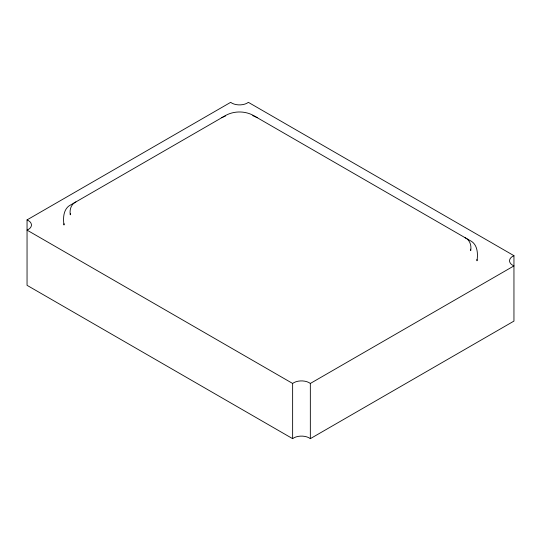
<?xml version="1.0" encoding="UTF-8"?>
<svg xmlns="http://www.w3.org/2000/svg" width="541" height="541" viewBox="0 0 541 541"><rect width="100%" height="100%" fill="white"/><g stroke="black" fill="none" stroke-linecap="round" stroke-linejoin="round"><path stroke-width="0.81" d="M64.122 223.751L63.98 225.009C62.912 217.516 63.385 208.123 71.311 204.566L226.091 115.206C234.327 110.898 244.701 110.898 252.938 115.206L469.689 240.346C477.615 243.903 478.088 253.296 477.02 260.789L476.878 259.531M70.573 213.384L70.256 214.791C69.451 209.732 70.959 204.268 75.882 201.928M27.05 219.903L230.662 102.344A11.063 6.391 0 0 0 248.366 102.344L513.95 255.677L513.95 321.097L310.338 438.656A11.063 6.391 0 0 0 292.634 438.656L27.05 285.323L27.05 219.903A11.063 6.391 0 0 1 27.05 230.121L292.634 383.454A11.063 6.391 0 0 1 310.338 383.454L513.95 265.901A11.063 6.391 0 0 1 513.95 255.677M221.81 117.681L223.656 116.741M224.272 116.43L225.631 115.909M252.715 115.646L254.757 116.43M255.372 116.741L257.218 117.681M465.118 237.702C470.041 240.048 471.549 245.513 470.744 250.564L470.427 249.164M310.338 383.454L310.338 438.656M292.634 383.454L292.634 438.656"/></g></svg>
